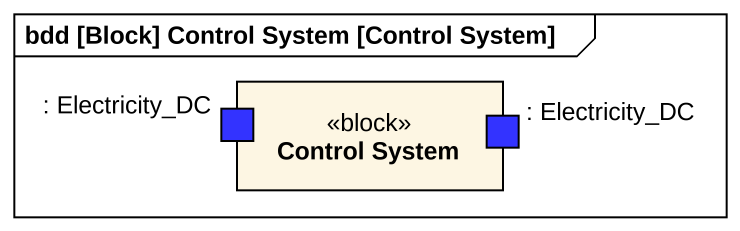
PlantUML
@startuml
mainframe bdd [Block] Control System [Control System]
rectangle "Control System" as Control_System <<block>> {
  port ": Electricity_DC" as Electricity_DC #3333FF
  port ": Electricity_DC" as Electricity_DC_2 #3333FF
}
@enduml
